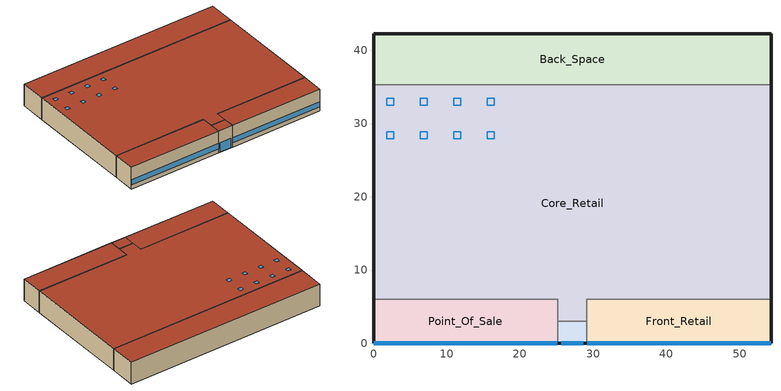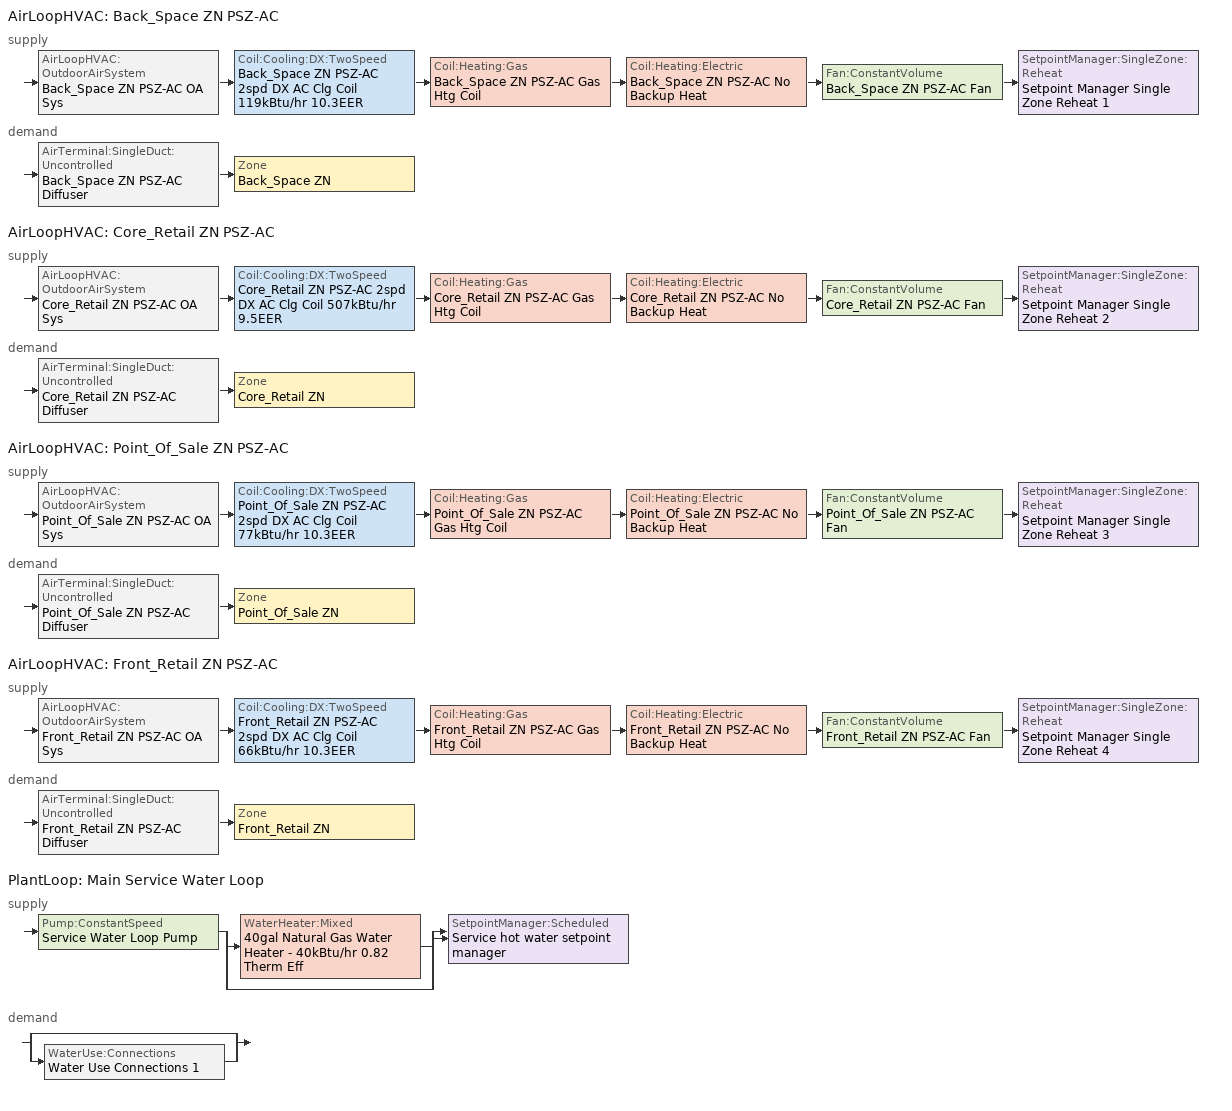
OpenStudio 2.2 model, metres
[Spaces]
Core_Retail
 floor ground: 54.27,35.27 54.27,6 29.14,6 29.14,3 25.14,3 25.14,6 0,6 0,35.27 z0
 wall outside: 0,35.27 0,6 / 54.27,6 54.27,35.27 z0:6.1
 wall to Front_Retail: 29.14,3 29.14,6 54.27,6 z0:6.1
 wall to Front_Entry: 25.14,3 29.14,3 z0:6.1
 wall to Point_Of_Sale: 0,6 25.14,6 25.14,3 z0:6.1
 wall to Back_Space: 54.27,35.27 0,35.27 z0:6.1
 roof outside: 29.14,3 29.14,6 54.27,6 54.27,35.27 0,35.27 0,6 25.14,6 25.14,3 z6.1
 skylight: 11.89,32.53 11.89,33.44 10.97,33.44 10.97,32.53 z6.1; 16.46,32.53 16.46,33.44 15.54,33.44 15.54,32.53 z6.1; 7.32,27.95 7.32,28.87 6.4,28.87 6.4,27.95 z6.1; 11.89,27.95 11.89,28.87 10.97,28.87 10.97,27.95 z6.1; 2.74,32.53 2.74,33.44 1.83,33.44 1.83,32.53 z6.1; 16.46,27.95 16.46,28.87 15.54,28.87 15.54,27.95 z6.1; 7.32,32.53 7.32,33.44 6.4,33.44 6.4,32.53 z6.1; 2.74,27.95 2.74,28.87 1.83,28.87 1.83,27.95 z6.1
Front_Retail
 floor ground: 54.27,6 54.27,0 29.14,0 29.14,6 z0
 wall outside: 29.14,0 54.27,0 54.27,6 z0:6.1
 wall to Front_Entry: 29.14,3 29.14,0 z0:6.1
 window: 29.19,0 54.22,0 z1.14:2.66
 roof outside: 54.27,0 54.27,6 29.14,6 29.14,0 z6.1
Back_Space
 floor ground: 54.27,42.27 54.27,35.27 0,35.27 0,42.27 z0
 wall outside: 54.27,35.27 54.27,42.27 0,42.27 0,35.27 z0:6.1
 roof outside: 54.27,35.27 54.27,42.27 0,42.27 0,35.27 z6.1
Front_Entry
 floor ground: 29.14,3 29.14,0 25.14,0 25.14,3 z0
 wall outside: 25.14,0 29.14,0 z0:6.1
 wall to Point_Of_Sale: 25.14,3 25.14,0 z0:6.1
 window: 25.64,0 28.64,0 z0.05:2.66
 roof outside: 29.14,0 29.14,3 25.14,3 25.14,0 z6.1
Point_Of_Sale
 floor ground: 25.14,6 25.14,0 0,0 0,6 z0
 wall outside: 0,6 0,0 25.14,0 z0:6.1
 window: 0.05,0 25.09,0 z1.14:2.66
 roof outside: 25.14,0 25.14,6 0,6 0,0 z6.1
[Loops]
AirLoopHVAC 'Back_Space ZN PSZ-AC'
 supply: AirLoopHVAC:OutdoorAirSystem 'Back_Space ZN PSZ-AC OA Sys' > Coil:Cooling:DX:TwoSpeed 'Back_Space ZN PSZ-AC 2spd DX AC Clg Coil 119kBtu/hr 10.3EER' > Coil:Heating:Gas 'Back_Space ZN PSZ-AC Gas Htg Coil' > Coil:Heating:Electric 'Back_Space ZN PSZ-AC No Backup Heat' > Fan:ConstantVolume 'Back_Space ZN PSZ-AC Fan' > SetpointManager:SingleZone:Reheat 'Setpoint Manager Single Zone Reheat 1'
 demand: AirTerminal:SingleDuct:Uncontrolled 'Back_Space ZN PSZ-AC Diffuser' > Zone 'Back_Space ZN'
AirLoopHVAC 'Core_Retail ZN PSZ-AC'
 supply: AirLoopHVAC:OutdoorAirSystem 'Core_Retail ZN PSZ-AC OA Sys' > Coil:Cooling:DX:TwoSpeed 'Core_Retail ZN PSZ-AC 2spd DX AC Clg Coil 507kBtu/hr 9.5EER' > Coil:Heating:Gas 'Core_Retail ZN PSZ-AC Gas Htg Coil' > Coil:Heating:Electric 'Core_Retail ZN PSZ-AC No Backup Heat' > Fan:ConstantVolume 'Core_Retail ZN PSZ-AC Fan' > SetpointManager:SingleZone:Reheat 'Setpoint Manager Single Zone Reheat 2'
 demand: AirTerminal:SingleDuct:Uncontrolled 'Core_Retail ZN PSZ-AC Diffuser' > Zone 'Core_Retail ZN'
AirLoopHVAC 'Point_Of_Sale ZN PSZ-AC'
 supply: AirLoopHVAC:OutdoorAirSystem 'Point_Of_Sale ZN PSZ-AC OA Sys' > Coil:Cooling:DX:TwoSpeed 'Point_Of_Sale ZN PSZ-AC 2spd DX AC Clg Coil 77kBtu/hr 10.3EER' > Coil:Heating:Gas 'Point_Of_Sale ZN PSZ-AC Gas Htg Coil' > Coil:Heating:Electric 'Point_Of_Sale ZN PSZ-AC No Backup Heat' > Fan:ConstantVolume 'Point_Of_Sale ZN PSZ-AC Fan' > SetpointManager:SingleZone:Reheat 'Setpoint Manager Single Zone Reheat 3'
 demand: AirTerminal:SingleDuct:Uncontrolled 'Point_Of_Sale ZN PSZ-AC Diffuser' > Zone 'Point_Of_Sale ZN'
AirLoopHVAC 'Front_Retail ZN PSZ-AC'
 supply: AirLoopHVAC:OutdoorAirSystem 'Front_Retail ZN PSZ-AC OA Sys' > Coil:Cooling:DX:TwoSpeed 'Front_Retail ZN PSZ-AC 2spd DX AC Clg Coil 66kBtu/hr 10.3EER' > Coil:Heating:Gas 'Front_Retail ZN PSZ-AC Gas Htg Coil' > Coil:Heating:Electric 'Front_Retail ZN PSZ-AC No Backup Heat' > Fan:ConstantVolume 'Front_Retail ZN PSZ-AC Fan' > SetpointManager:SingleZone:Reheat 'Setpoint Manager Single Zone Reheat 4'
 demand: AirTerminal:SingleDuct:Uncontrolled 'Front_Retail ZN PSZ-AC Diffuser' > Zone 'Front_Retail ZN'
PlantLoop 'Main Service Water Loop'
 supply: Pump:ConstantSpeed 'Service Water Loop Pump' > split
  | WaterHeater:Mixed '40gal Natural Gas Water Heater - 40kBtu/hr 0.82 Therm Eff'
  | bypass
  join > SetpointManager:Scheduled 'Service hot water setpoint manager'
 demand: split
  | bypass
  | WaterUse:Connections 'Water Use Connections 1'
[Site]
Miami Intl Ap_FL_USA: Latitude {deg}=25.82; Longitude {deg}=-80.3; Time Zone {hr}=-5; Elevation {m}=11; Terrain=City
[Building]
-RetailStandalone-ASHRAE 169-2006-1A created: 2017-11-09 21:45:25 +0000: North Axis {deg}=0; Default Construction Set=90.1-2007 - Retail - ASHRAE 169-2006-1A; Standards Number of Stories=1; Standards Number of Above Ground Stories=0; Standards Building Type=RetailStandalone
[Site:WaterMainsTemperature]
Calculation Method=Correlation; Annual Average Outdoor Air Temperature {C}=24.4917; Maximum Difference In Monthly Average Outdoor Air Temperatures {deltaC}=8.7
[SizingPeriod:DesignDay] Barometric Pressure {Pa}=101193; Sky Clearness=0; Rain Indicator=0; Snow Indicator=0; Day of Month=21; Daylight Saving Time Indicator=0; Humidity Indicating Type=Wetbulb; Dry-Bulb Temperature Range Modifier Type=DefaultMultipliers
Name | Maximum Dry-Bulb Temperature {C} | Daily Dry-Bulb Temperature Range {deltaC} | Humidity Indicating Conditions at Maximum Dry-Bulb | Wind Speed {m/s} | Wind Direction {deg} | Month | Day Type | Solar Model Indicator | ASHRAE Taub | ASHRAE Taud
Miami Intl Ap Ann Htg 99.6% Condns DB | 8.7 | 0 | 8.7 | 3.8 | 340 | 1 | WinterDesignDay | ASHRAEClearSky
Miami Intl Ap Ann Clg .4% Condns DB=>MWB | 33.2 | 6.7 | 25.3 | 4.5 | 140 | 7 | SummerDesignDay | ASHRAETau | 0.528 | 1.905
[Site:GroundTemperature:BuildingSurface]
20.99, 20.98, 20.99, 21.03, 21.04, 23.26, 23.57, 23.64, 23.66, 21.4, 21.13, 21.04
[ClimateZones]
Climate Zone Value 1=1A
[Material:NoMass] Thermal Absorptance=0.9; Solar Absorptance=0.7
Name | Roughness | Thermal Resistance {m2-K/W} | Visible Absorptance
CP02 CARPET PAD | VeryRough | 0.21648 | 0.8
Typical Insulation R-0.54 | Smooth | 0.0945033 | 0.7
Typical Carpet Pad | Smooth | 0.21648 | 0.8
Typical Insulation R-14.76 | Smooth | 2.59864 | 0.7
Typical Insulation R-0.58 | Smooth | 0.101875 | 0.7
Typical Insulation | Smooth | 0.0282222 | 0.7
[Material]
Name | Roughness | Thickness {m} | Conductivity {W/m-K} | Density {kg/m3} | Specific Heat {J/kg-K} | Thermal Absorptance | Solar Absorptance | Visible Absorptance
100mm Normalweight concrete floor | MediumSmooth | 0.1016 | 2.31 | 2322 | 832
G01 13mm gypsum board | Smooth | 0.0127 | 0.16 | 800 | 1090 | 0.9 | 0.7 | 0.5
4 in. Normalweight Concrete Floor | MediumRough | 0.1016 | 2.31 | 2322 | 832 | 0.9 | 0.7 | 0.7
1IN Stucco | Smooth | 0.0253 | 0.6918 | 1858 | 837 | 0.9 | 0.7 | 0.92
8IN CONCRETE HW RefBldg | Rough | 0.2032 | 1.311 | 2240 | 836.8 | 0.9 | 0.7 | 0.7
1/2IN Gypsum | Smooth | 0.0127 | 0.16 | 784.9 | 830 | 0.9 | 0.4 | 0.4
Roof Membrane - Highly Reflective | VeryRough | 0.0095 | 0.16 | 1121.29 | 1460 | 0.75 | 0.45 | 0.7
Metal Roof Surface; F08 Metal surface | Smooth | 0.0008 | 45.28 | 7824 | 500 | 0.9 | 0.7 | 0.7
6 in. Normalweight Concrete Floor | MediumRough | 0.1524 | 2.31 | 2322 | 832 | 0.9 | 0.7 | 0.7
8 in. Concrete Block Basement Wall | MediumRough | 0.2032 | 1.326 | 1842 | 912 | 0.9 | 0.7 | 0.7
G05 25mm wood | MediumSmooth | 0.0254 | 0.15 | 608 | 1630 | 0.9 | 0.5 | 0.5
Std Wood 6inch | MediumSmooth | 0.15 | 0.12 | 540 | 1210 | 0.9 | 0.7 | 0.7
[Construction]
Typical Insulated Exterior Mass Floor R-3.11: Typical Insulation R-0.54, 4 in. Normalweight Concrete Floor, Typical Carpet Pad
Typical Insulated Exterior Mass Wall: 1IN Stucco, 8IN CONCRETE HW RefBldg, Typical Insulation R-14.76, 1/2IN Gypsum
Typical IEAD Roof - Highly Reflective R-15.87: Roof Membrane - Highly Reflective, Typical Insulation R-14.76, Metal Roof Surface
Typical Interior Floor: 100mm Normalweight concrete floor, CP02 CARPET PAD
Typical Interior Wall: G01 13mm gypsum board, G01 13mm gypsum board
Typical Interior Ceiling: CP02 CARPET PAD, 100mm Normalweight concrete floor
Typical Insulated Carpeted 6in Slab Floor: 6 in. Normalweight Concrete Floor, Typical Carpet Pad
Typical Insulated Basement Mass Wall: 8 in. Concrete Block Basement Wall
U 1.22 SHGC 0.25 Sgl Elec Ref Colored 6mm: ECREF-1 COLORED 6MM
Typical Insulated Metal Door R-1.43: F08 Metal surface, Typical Insulation R-0.58
Typical Overhead Door: Typical Insulation
U 1.98 SHGC 0.36 Sgl Ref-B-H Clr 6mm: REF B CLEAR HI 6MM
Typical Interior Window: Clear 3mm
Typical Interior Door; Typical Interior Partition: G05 25mm wood
InteriorFurnishings: Std Wood 6inch
[DefaultConstructionSet]
90.1-2007 - Retail - ASHRAE 169-2006-1A: Default Exterior Surface Constructions=Default Surface Constructions 1; Default Interior Surface Constructions=Default Surface Constructions 2; Default Ground Contact Surface Constructions=Default Surface Constructions 3; Default Exterior SubSurface Constructions=Default Sub Surface Constructions 1; Default Interior SubSurface Constructions=Default Sub Surface Constructions 2; Interior Partition Construction=Typical Interior Partition
[DefaultSurfaceConstructions]
Name | Floor Construction | Wall Construction | Roof Ceiling Construction
Default Surface Constructions 1 | Typical Insulated Exterior Mass Floor R-3.11 | Typical Insulated Exterior Mass Wall | Typical IEAD Roof - Highly Reflective R-15.87
Default Surface Constructions 2 | Typical Interior Floor | Typical Interior Wall | Typical Interior Ceiling
Default Surface Constructions 3 | Typical Insulated Carpeted 6in Slab Floor | Typical Insulated Basement Mass Wall
[DefaultSubSurfaceConstructions]
Name | Fixed Window Construction | Operable Window Construction | Door Construction | Overhead Door Construction | Skylight Construction | Tubular Daylight Dome Construction | Tubular Daylight Diffuser Construction
Default Sub Surface Constructions 1 | U 1.22 SHGC 0.25 Sgl Elec Ref Colored 6mm | U 1.22 SHGC 0.25 Sgl Elec Ref Colored 6mm | Typical Insulated Metal Door R-1.43 | Typical Overhead Door | U 1.98 SHGC 0.36 Sgl Ref-B-H Clr 6mm | Typical Interior Window | Typical Interior Window
Default Sub Surface Constructions 2 | Typical Interior Window | Typical Interior Window | Typical Interior Door
[WindowMaterial:Glazing] Optical Data Type=SpectralAverage; Infrared Transmittance at Normal Incidence=0; Front Side Infrared Hemispherical Emissivity=0.84; Conductivity {W/m-K}=0.9; Dirt Correction Factor for Solar and Visible Transmittance=1; Solar Diffusing=No
Name | Thickness {m} | Solar Transmittance at Normal Incidence | Front Side Solar Reflectance at Normal Incidence | Back Side Solar Reflectance at Normal Incidence | Visible Transmittance at Normal Incidence | Front Side Visible Reflectance at Normal Incidence | Back Side Visible Reflectance at Normal Incidence | Back Side Infrared Hemispherical Emissivity
ECREF-1 COLORED 6MM | 0.006 | 0.099 | 0.219 | 0.219 | 0.155 | 0.073 | 0.073 | 0.84
REF B CLEAR HI 6MM | 0.006 | 0.24 | 0.16 | 0.32 | 0.3 | 0.16 | 0.29 | 0.6
Clear 3mm | 0.003 | 0.837 | 0.075 | 0.075 | 0.898 | 0.081 | 0.081 | 0.84
[Space] Building Story=Building Story 1; Part of Total Floor Area=Yes
Name | Space Type | Thermal Zone
Core_Retail | Retail Retail | Core_Retail ZN
Point_Of_Sale | Retail Point_of_Sale | Point_Of_Sale ZN
Front_Retail | Retail Retail | Front_Retail ZN
Back_Space | Retail Back_Space | Back_Space ZN
Front_Entry | Retail Entry | Front_Entry ZN
[BuildingStory]
Building Story 1: Nominal Z Coordinate {m}=0
[SpaceType] Standards Building Type=Retail
Name | Default Schedule Set | Design Specification Outdoor Air Object | Standards Space Type
Retail Back_Space | Retail Back_Space Schedule Set | Retail Back_Space Ventilation | Back_Space
Retail Entry | Retail Entry Schedule Set | Retail Entry Ventilation | Entry
Retail Point_of_Sale | Retail Point_of_Sale Schedule Set | Retail Point_of_Sale Ventilation | Point_of_Sale
Retail Retail | Retail Retail Schedule Set | Retail Retail Ventilation | Retail
[People:Definition] Number of People Calculation Method=People/Area; People per Space Floor Area {person/m2}=0.161459; Fraction Radiant=0.3
Retail Back_Space People Definition; Retail Entry People Definition; Retail Point_of_Sale People Definition; Retail Retail People Definition
[People] Work Efficiency Schedule=Work Efficiency Schedule; Clothing Insulation Schedule=Clothing Schedule; Air Velocity Schedule=Air Velocity Schedule
Name | People Definition | Space or SpaceType
Retail Back_Space People | Retail Back_Space People Definition | Retail Back_Space
Retail Entry People | Retail Entry People Definition | Retail Entry
Retail Point_of_Sale People | Retail Point_of_Sale People Definition | Retail Point_of_Sale
Retail Retail People | Retail Retail People Definition | Retail Retail
[Lights:Definition] Design Level Calculation Method=Watts/Area; Fraction Radiant=0.7; Fraction Visible=0.2
Name | Watts per Space Floor Area {W/m2}
Retail Back_Space Lights Definition | 8.61113
Retail Entry Lights Definition | 13.9931
Retail Point_of_Sale Lights Definition; Retail Retail Lights Definition | 18.2986
[Lights]
Name | Lights Definition | Space or SpaceType
Retail Back_Space Lights | Retail Back_Space Lights Definition | Retail Back_Space
Retail Entry Lights | Retail Entry Lights Definition | Retail Entry
Retail Point_of_Sale Lights | Retail Point_of_Sale Lights Definition | Retail Point_of_Sale
Retail Retail Lights | Retail Retail Lights Definition | Retail Retail
[ElectricEquipment:Definition] Design Level Calculation Method=Watts/Area; Fraction Radiant=0.5
Name | Watts per Space Floor Area {W/m2}
Retail Back_Space Elec Equip Definition | 8.07293
Retail Entry Elec Equip Definition; Retail Retail Elec Equip Definition | 3.22917
Retail Point_of_Sale Elec Equip Definition | 21.5278
[ElectricEquipment]
Name | Electric Equipment Definition | Space or SpaceType
Retail Back_Space Elec Equip | Retail Back_Space Elec Equip Definition | Retail Back_Space
Retail Entry Elec Equip | Retail Entry Elec Equip Definition | Retail Entry
Retail Point_of_Sale Elec Equip | Retail Point_of_Sale Elec Equip Definition | Retail Point_of_Sale
Retail Retail Elec Equip | Retail Retail Elec Equip Definition | Retail Retail
[DesignSpecification:OutdoorAir] Outdoor Air Method=Sum
Name | Outdoor Air Flow per Person {m3/s-person} | Outdoor Air Flow per Floor Area {m3/s-m2} | Outdoor Air Flow Rate {m3/s} | Outdoor Air Flow Air Changes per Hour {1/hr}
Retail Back_Space Ventilation | 0 | 0.0006096 | 0 | 0
Retail Entry Ventilation | 0.00353961 | 0.0006096
Retail Point_of_Sale Ventilation; Retail Retail Ventilation | 0 | 0.0011811 | 0 | 0
[DefaultScheduleSet] Number of People Schedule=RetailStandalone BLDG_OCC_SCH; People Activity Level Schedule=RetailStandalone ACTIVITY_SCH; Electric Equipment Schedule=RetailStandalone BLDG_EQUIP_SCH; Infiltration Schedule=RetailStandalone INFIL_SCH_PNNL
Name | Lighting Schedule
Retail Back_Space Schedule Set | RetailStandalone BLDG_LIGHT_BACK_SCH
Retail Entry Schedule Set | RetailStandalone BLDG_LIGHT_ENTRY_SCH
Retail Point_of_Sale Schedule Set | RetailStandalone BLDG_LIGHT_FRONT_SCH
Retail Retail Schedule Set | RetailStandalone BLDG_LIGHT_SCH
[ThermostatSetpoint:DualSetpoint] Heating Setpoint Temperature Schedule=RetailStandalone HTGSETP_SCH_NO_OPTIMUM
Name | Cooling Setpoint Temperature Schedule
Retail Back_Space Thermostat 1; Retail Retail Thermostat 1; Retail Retail Thermostat 2; Retail Point_of_Sale Thermostat 1 | RetailStandalone CLGSETP_SCH_NO_SETBACK
Retail Entry Thermostat 1 | RetailStandalone FRONT_ENTRY_COOLING
[SpaceInfiltration:DesignFlowRate]
Name | Space or SpaceType | Schedule | Design Flow Rate Calculation Method | Flow per Exterior Surface Area {m3/s-m2} | Constant Term Coefficient | Temperature Term Coefficient | Velocity Term Coefficient | Velocity Squared Term Coefficient | Design Flow Rate {m3/s}
Back_Space Infiltration | Back_Space | RetailStandalone INFIL_SCH_PNNL | Flow/ExteriorArea | 0.000535981 | 0 | 0 | 0.224 | 0
Core_Retail Infiltration | Core_Retail | RetailStandalone INFIL_SCH_PNNL | Flow/ExteriorArea | 0.000186919 | 0 | 0 | 0.224 | 0
Front_Entry Infiltration | Front_Entry | RetailStandalone INFIL_SCH_PNNL | Flow/ExteriorArea | 0.000687095 | 0 | 0 | 0.224 | 0
Front_Retail Infiltration | Front_Retail | RetailStandalone INFIL_SCH_PNNL | Flow/ExteriorArea | 0.000571294 | 0 | 0 | 0.224 | 0
Point_Of_Sale Infiltration | Point_Of_Sale | RetailStandalone INFIL_SCH_PNNL | Flow/ExteriorArea | 0.000571294 | 0 | 0 | 0.224 | 0
Entry door Infiltration | Front_Entry | RetailStandalone INFIL_Door_Opening_SCH | Flow/Space |  |  |  |  |  | 1.41867
[InternalMass:Definition]
Internal Mass Definition 1: Construction=InteriorFurnishings; Design Level Calculation Method=SurfaceArea/Area; Surface Area per Space Floor Area=2
[InternalMass] Internal Mass Definition=Internal Mass Definition 1
Name | Space or SpaceType
Back_Space Mass | Back_Space
Core_Retail Mass | Core_Retail
Point_Of_Sale Mass | Point_Of_Sale
Front_Retail Mass | Front_Retail
Front_Entry Mass | Front_Entry
[ThermalZone] Use Ideal Air Loads=No
Name | Thermostat
Back_Space ZN | Retail Back_Space Thermostat 1
Core_Retail ZN | Retail Retail Thermostat 1
Front_Entry ZN | Retail Entry Thermostat 1
Front_Retail ZN | Retail Retail Thermostat 2
Point_Of_Sale ZN | Retail Point_of_Sale Thermostat 1
[Sizing:Zone] Zone Cooling Design Supply Air Temperature Input Method=SupplyAirTemperature; Zone Cooling Design Supply Air Temperature Difference {deltaC}=11.11; Zone Heating Design Supply Air Temperature Input Method=SupplyAirTemperature; Zone Heating Design Supply Air Temperature Difference {deltaC}=11.11; Zone Heating Design Supply Air Humidity Ratio {kg-H2O/kg-air}=0.008; Cooling Design Air Flow Method=DesignDay; Heating Design Air Flow Method=DesignDay; Account for Dedicated Outdoor Air System=No; Dedicated Outdoor Air System Control Strategy=NeutralSupplyAir; Dedicated Outdoor Air Low Setpoint Temperature for Design {C}=autosize; Dedicated Outdoor Air High Setpoint Temperature for Design {C}=autosize
Name | Zone Cooling Design Supply Air Temperature {C} | Zone Heating Design Supply Air Temperature {C} | Zone Cooling Design Supply Air Humidity Ratio {kg-H2O/kg-air}
Back_Space ZN; Core_Retail ZN; Front_Retail ZN; Point_Of_Sale ZN | 12.8 | 40 | 0.0085
Front_Entry ZN | 14 | 50 | 0.008
[Zone equipment]
Back_Space ZN: Back_Space ZN PSZ-AC Diffuser
Core_Retail ZN: Core_Retail ZN PSZ-AC Diffuser
Front_Entry ZN: Front_Entry ZN UnitHeater
Front_Retail ZN: Front_Retail ZN PSZ-AC Diffuser
Point_Of_Sale ZN: Point_Of_Sale ZN PSZ-AC Diffuser
[AirLoopHVAC] Availability Schedule=RetailStandalone HVACOperationSchd; Design Supply Air Flow Rate {m3/s}=AutoSize
Name | Availability Manager
Back_Space ZN PSZ-AC | Availability Manager Night Cycle 1
Core_Retail ZN PSZ-AC | Availability Manager Night Cycle 2
Point_Of_Sale ZN PSZ-AC | Availability Manager Night Cycle 3
Front_Retail ZN PSZ-AC | Availability Manager Night Cycle 4
[Sizing:System] Type of Load to Size On=Sensible; Design Outdoor Air Flow Rate {m3/s}=Autosize; Minimum System Air Flow Ratio=1; Preheat Design Temperature {C}=7; Preheat Design Humidity Ratio {kg-H2O/kg-Air}=0.008; Precool Design Temperature {C}=12.8; Precool Design Humidity Ratio {kg-H2O/kg-Air}=0.008; Central Cooling Design Supply Air Temperature {C}=12.8; Central Heating Design Supply Air Temperature {C}=40; Sizing Option=Coincident; 100% Outdoor Air in Cooling=No; 100% Outdoor Air in Heating=No; Central Cooling Design Supply Air Humidity Ratio {kg-H2O/kg-Air}=0.0085; Central Heating Design Supply Air Humidity Ratio {kg-H2O/kg-Air}=0.008; Cooling Design Air Flow Method=DesignDay; Cooling Design Air Flow Rate {m3/s}=0; Heating Design Air Flow Method=DesignDay; Heating Design Air Flow Rate {m3/s}=0; System Outdoor Air Method=ZoneSum; Zone Maximum Outdoor Air Fraction=1; Cooling Supply Air Flow Rate Per Floor Area {m3/s-m2}=0.00996765; Cooling Fraction of Autosized Cooling Supply Air Flow Rate=1; Cooling Supply Air Flow Rate Per Unit Cooling Capacity {m3/s-W}=3.94755e-05; Heating Supply Air Flow Rate Per Floor Area {m3/s-m2}=0.00996765; Heating Fraction of Autosized Heating Supply Air Flow Rate=1; Heating Fraction of Autosized Cooling Supply Air Flow Rate=1; Heating Supply Air Flow Rate Per Unit Heating Capacity {m3/s-W}=3.15882e-05; Cooling Design Capacity Method=CoolingDesignCapacity; Cooling Design Capacity {W}=autosize; Cooling Design Capacity Per Floor Area {W/m2}=234.7; Fraction of Autosized Cooling Design Capacity=1; Heating Design Capacity Method=HeatingDesignCapacity; Heating Design Capacity {W}=autosize; Heating Design Capacity Per Floor Area {W/m2}=157; Fraction of Autosized Heating Design Capacity=1; Central Cooling Capacity Control Method=OnOff
Back_Space ZN PSZ-AC; Core_Retail ZN PSZ-AC; Point_Of_Sale ZN PSZ-AC; Front_Retail ZN PSZ-AC
[SetpointManager:SingleZone:Reheat] Minimum Supply Air Temperature {C}=10; Maximum Supply Air Temperature {C}=50
Name | Control Zone
Setpoint Manager Single Zone Reheat 1 | Back_Space ZN
Setpoint Manager Single Zone Reheat 2 | Core_Retail ZN
Setpoint Manager Single Zone Reheat 3 | Point_Of_Sale ZN
Setpoint Manager Single Zone Reheat 4 | Front_Retail ZN
[Fan:ConstantVolume] Maximum Flow Rate {m3/s}=AutoSize
Name | Availability Schedule | Fan Efficiency | Pressure Rise {Pa} | Motor Efficiency
Back_Space ZN PSZ-AC Fan | RetailStandalone HVACOperationSchd | 0.56875 | 622.722 | 0.875
Core_Retail ZN PSZ-AC Fan | RetailStandalone HVACOperationSchd | 0.5915 | 1018.77 | 0.91
Point_Of_Sale ZN PSZ-AC Fan; Front_Retail ZN PSZ-AC Fan | RetailStandalone HVACOperationSchd | 0.546 | 622.722 | 0.84
Front_Entry ZN UnitHeater Fan | RetailStandalone FrontEntry_FanSched | 0.1595 | 1110.54 | 0.29
[Coil:Heating:Gas] Gas Burner Efficiency=0.8; Nominal Capacity {W}=AutoSize; Parasitic Electric Load {W}=0; Parasitic Gas Load {W}=0
Name | Availability Schedule
Back_Space ZN PSZ-AC Gas Htg Coil; Core_Retail ZN PSZ-AC Gas Htg Coil; Point_Of_Sale ZN PSZ-AC Gas Htg Coil; Front_Retail ZN PSZ-AC Gas Htg Coil | Always On Discrete
Front_Entry ZN UnitHeater Gas Htg Coil | RetailStandalone FrontEntry_FanSched
[Coil:Heating:Electric] Availability Schedule=Always Off Discrete; Nominal Capacity {W}=0
Back_Space ZN PSZ-AC No Backup Heat; Core_Retail ZN PSZ-AC No Backup Heat; Point_Of_Sale ZN PSZ-AC No Backup Heat; Front_Retail ZN PSZ-AC No Backup Heat
[Coil:Cooling:DX:TwoSpeed] Availability Schedule=Always On Discrete; Rated High Speed Total Cooling Capacity {W}=Autosize; Rated High Speed Sensible Heat Ratio=Autosize; Rated High Speed Air Flow Rate {m3/s}=Autosize; Rated Low Speed Total Cooling Capacity {W}=Autosize; Rated Low Speed Sensible Heat Ratio=0.69; Condenser Type=AirCooled; High Speed Evaporative Condenser Effectiveness=0; High Speed Evaporative Condenser Air Flow Rate {m3/s}=Autosize; High Speed Evaporative Condenser Pump Rated Power Consumption {W}=Autosize; Low Speed Evaporative Condenser Effectiveness=0; Low Speed Evaporative Condenser Air Flow Rate {m3/s}=Autosize; Low Speed Evaporative Condenser Pump Rated Power Consumption {W}=Autosize; Basin Heater Capacity {W/K}=10; Basin Heater Setpoint Temperature {C}=2
Name | Rated High Speed COP {W/W} | Total Cooling Capacity Function of Temperature Curve | Total Cooling Capacity Function of Flow Fraction Curve | Energy Input Ratio Function of Temperature Curve | Energy Input Ratio Function of Flow Fraction Curve | Part Load Fraction Correlation Curve | Rated Low Speed COP {W/W} | Low Speed Total Cooling Capacity Function of Temperature Curve | Low Speed Energy Input Ratio Function of Temperature Curve
Back_Space ZN PSZ-AC 2spd DX AC Clg Coil 119kBtu/hr 10.3EER | 3.57771 | CoilClgDXQRatio_fTwbToadbSI | CoilClgDXSnglQRatio_fCFMRatio | CoilClgDXEIRRatio_fTwbToadbSI | CoilClgDXSnglEIRRatio_fCFMRatio | CoilClgDXEIRRatio_fQFrac | 3.57771 | CoilClgDXQRatio_fTwbToadbSI 1 | CoilClgDXEIRRatio_fTwbToadbSI 1
Core_Retail ZN PSZ-AC 2spd DX AC Clg Coil 507kBtu/hr 9.5EER | 3.58835 | CoilClgDXQRatio_fTwbToadbSI 2 | CoilClgDXSnglQRatio_fCFMRatio 1 | CoilClgDXEIRRatio_fTwbToadbSI 2 | CoilClgDXSnglEIRRatio_fCFMRatio 1 | CoilClgDXEIRRatio_fQFrac 1 | 3.58835 | CoilClgDXQRatio_fTwbToadbSI 3 | CoilClgDXEIRRatio_fTwbToadbSI 3
Point_Of_Sale ZN PSZ-AC 2spd DX AC Clg Coil 77kBtu/hr 10.3EER | 3.54388 | CoilClgDXQRatio_fTwbToadbSI 6 | CoilClgDXSnglQRatio_fCFMRatio 3 | CoilClgDXEIRRatio_fTwbToadbSI 6 | CoilClgDXSnglEIRRatio_fCFMRatio 3 | CoilClgDXEIRRatio_fQFrac 3 | 3.54388 | CoilClgDXQRatio_fTwbToadbSI 7 | CoilClgDXEIRRatio_fTwbToadbSI 7
Front_Retail ZN PSZ-AC 2spd DX AC Clg Coil 66kBtu/hr 10.3EER | 3.53484 | CoilClgDXQRatio_fTwbToadbSI 4 | CoilClgDXSnglQRatio_fCFMRatio 2 | CoilClgDXEIRRatio_fTwbToadbSI 4 | CoilClgDXSnglEIRRatio_fCFMRatio 2 | CoilClgDXEIRRatio_fQFrac 2 | 3.53484 | CoilClgDXQRatio_fTwbToadbSI 5 | CoilClgDXEIRRatio_fTwbToadbSI 5
[Controller:OutdoorAir] Minimum Outdoor Air Flow Rate {m3/s}=0; Maximum Outdoor Air Flow Rate {m3/s}=Autosize; Economizer Control Type=NoEconomizer; Economizer Control Action Type=ModulateFlow; Economizer Maximum Limit Dry-Bulb Temperature {C}=28; Economizer Maximum Limit Enthalpy {J/kg}=64000; Economizer Minimum Limit Dry-Bulb Temperature {C}=-100; Lockout Type=LockoutWithCompressor; Minimum Limit Type=FixedMinimum; Minimum Outdoor Air Schedule=Always On Discrete; Maximum Fraction of Outdoor Air Schedule=RetailStandalone PSZ_Econ_MaxOAFrac_Sch; High Humidity Control=No; Heat Recovery Bypass Control Type=BypassWhenWithinEconomizerLimits
Name | Controller Mechanical Ventilation
Back_Space ZN PSZ-AC OA Sys Controller | Controller Mechanical Ventilation 1
Core_Retail ZN PSZ-AC OA Sys Controller | Controller Mechanical Ventilation 2
Point_Of_Sale ZN PSZ-AC OA Sys Controller | Controller Mechanical Ventilation 3
Front_Retail ZN PSZ-AC OA Sys Controller | Controller Mechanical Ventilation 4
[Controller:MechanicalVentilation] Availability Schedule=Always On Discrete; System Outdoor Air Method=ZoneSum
Controller Mechanical Ventilation 1; Controller Mechanical Ventilation 2; Controller Mechanical Ventilation 3; Controller Mechanical Ventilation 4
[AirLoopHVAC:OutdoorAirSystem]
Name | Controller
Back_Space ZN PSZ-AC OA Sys | Back_Space ZN PSZ-AC OA Sys Controller
Core_Retail ZN PSZ-AC OA Sys | Core_Retail ZN PSZ-AC OA Sys Controller
Point_Of_Sale ZN PSZ-AC OA Sys | Point_Of_Sale ZN PSZ-AC OA Sys Controller
Front_Retail ZN PSZ-AC OA Sys | Front_Retail ZN PSZ-AC OA Sys Controller
[AvailabilityManager:NightCycle] Control Type=CycleOnAny; Thermostat Tolerance {deltaC}=1; Cycling Run Time {s}=3600
Availability Manager Night Cycle 1; Availability Manager Night Cycle 2; Availability Manager Night Cycle 3; Availability Manager Night Cycle 4
[AirTerminal:SingleDuct:Uncontrolled] Availability Schedule=Always On Discrete; Maximum Air Flow Rate {m3/s}=AutoSize
Back_Space ZN PSZ-AC Diffuser; Core_Retail ZN PSZ-AC Diffuser; Point_Of_Sale ZN PSZ-AC Diffuser; Front_Retail ZN PSZ-AC Diffuser
[ZoneHVAC:UnitHeater]
Front_Entry ZN UnitHeater: Availability Schedule=RetailStandalone FrontEntry_FanSched; Supply Air Fan=Front_Entry ZN UnitHeater Fan; Maximum Supply Air Flow Rate {m3/s}=autosize; Fan Control Type=OnOff; Heating Coil=Front_Entry ZN UnitHeater Gas Htg Coil; Minimum Hot Water Flow Rate {m3/s}=0; Heating Convergence Tolerance=0.001
[PlantLoop]
Main Service Water Loop: Glycol Concentration=0; Maximum Loop Temperature {C}=60; Minimum Loop Temperature {C}=10; Plant Loop Volume {m3}=Autocalculate; Load Distribution Scheme=Optimal
[Sizing:Plant]
Main Service Water Loop: Loop Type=Heating; Design Loop Exit Temperature {C}=60; Loop Design Temperature Difference {deltaC}=5; Sizing Option=NonCoincident; Zone Timesteps in Averaging Window=1; Coincident Sizing Factor Mode=None
[SetpointManager:Scheduled]
Service hot water setpoint manager: Control Variable=Temperature; Schedule=Service Water Loop Temp - 140F
[Pump:ConstantSpeed]
Service Water Loop Pump: Rated Flow Rate {m3/s}=autosize; Rated Pump Head {Pa}=0.001; Rated Power Consumption {W}=autosize; Motor Efficiency=0.825; Fraction of Motor Inefficiencies to Fluid Stream=0; Pump Control Type=Intermittent
[WaterHeater:Mixed]
40gal Natural Gas Water Heater - 40kBtu/hr 0.82 Therm Eff: Tank Volume {m3}=0.151416; Setpoint Temperature Schedule=Service Water Loop Temp - 140F; Deadband Temperature Difference {deltaC}=2; Maximum Temperature Limit {C}=82.2222; Heater Control Type=Cycle; Heater Maximum Capacity {W}=11722.8; Heater Fuel Type=NaturalGas; Heater Thermal Efficiency=0.82; Off Cycle Parasitic Fuel Consumption Rate {W}=1860.12; Off Cycle Parasitic Fuel Type=NaturalGas; Off Cycle Parasitic Heat Fraction to Tank=0.8; On Cycle Parasitic Fuel Consumption Rate {W}=1860.12; On Cycle Parasitic Fuel Type=NaturalGas; On Cycle Parasitic Heat Fraction to Tank=0; Ambient Temperature Indicator=Schedule; Ambient Temperature Schedule=Water Heater Ambient Temp Schedule - 70F; Off Cycle Loss Coefficient to Ambient Temperature {W/K}=4.38846; On Cycle Loss Coefficient to Ambient Temperature {W/K}=4.38846; Use Side Effectiveness=1; Source Side Effectiveness=1; Use Side Design Flow Rate {m3/s}=autosize; Source Side Design Flow Rate {m3/s}=autosize; Indirect Water Heating Recovery Time {hr}=1.5
[WaterUse:Connections]
Water Use Connections 1: Water Use Equipment Name 1=Main Service Water Use 0.3gal/min
[WaterUse:Equipment:Definition]
Main Service Water Use Def 0.3gal/min: Peak Flow Rate {m3/s}=1.89271e-05; Target Temperature Schedule=Mixed Water At Faucet Temp - 120F; Sensible Fraction Schedule=Fraction Sensible - 0.2; Latent Fraction Schedule=Fraction Latent - 0.05
[WaterUse:Equipment]
Main Service Water Use 0.3gal/min: Water Use Equipment Definition=Main Service Water Use Def 0.3gal/min; Flow Rate Fraction Schedule=RetailStandalone BLDG_SWH_SCH
[Exterior:Lights:Definition]
Name | Design Level {W}
Occ Sensing Exterior Lights Def | 7322
NonDimming Exterior Lights Def | 0
[Exterior:Lights] Control Option=AstronomicalClock
Name | Exterior Lights Definition | Schedule
Occ Sensing Exterior Lights Def | Occ Sensing Exterior Lights Def | RetailStandalone Exterior_Lgt_ALWAYS_ON
NonDimming Exterior Lights Def | NonDimming Exterior Lights Def | RetailStandalone Exterior_lighting_schedule_a
[Schedule:Ruleset]
Name | Default Day Schedule | Summer Design Day Schedule | Winter Design Day Schedule
Clothing Schedule | Clothing Schedule Default Winter Clothes
Air Velocity Schedule | Air Velocity Schedule Default
Work Efficiency Schedule | Work Efficiency Schedule Default
RetailStandalone BLDG_OCC_SCH | RetailStandalone BLDG_OCC_SCH Default | RetailStandalone BLDG_OCC_SCH Summer Design Day | RetailStandalone BLDG_OCC_SCH Winter Design Day
RetailStandalone ACTIVITY_SCH | RetailStandalone ACTIVITY_SCH Default | RetailStandalone ACTIVITY_SCH Summer Design Day | RetailStandalone ACTIVITY_SCH Winter Design Day
RetailStandalone BLDG_LIGHT_BACK_SCH | RetailStandalone BLDG_LIGHT_BACK_SCH Default | RetailStandalone BLDG_LIGHT_BACK_SCH Summer Design Day | RetailStandalone BLDG_LIGHT_BACK_SCH Winter Design Day
RetailStandalone BLDG_EQUIP_SCH | RetailStandalone BLDG_EQUIP_SCH Default | RetailStandalone BLDG_EQUIP_SCH Summer Design Day | RetailStandalone BLDG_EQUIP_SCH Winter Design Day
RetailStandalone INFIL_SCH_PNNL | RetailStandalone INFIL_SCH_PNNL Default | RetailStandalone INFIL_SCH_PNNL Summer Design Day | RetailStandalone INFIL_SCH_PNNL Winter Design Day
RetailStandalone HTGSETP_SCH_NO_OPTIMUM | RetailStandalone HTGSETP_SCH_NO_OPTIMUM Default | RetailStandalone HTGSETP_SCH_NO_OPTIMUM Summer Design Day | RetailStandalone HTGSETP_SCH_NO_OPTIMUM Winter Design Day
RetailStandalone CLGSETP_SCH_NO_SETBACK | RetailStandalone CLGSETP_SCH_NO_SETBACK Default | RetailStandalone CLGSETP_SCH_NO_SETBACK Summer Design Day | RetailStandalone CLGSETP_SCH_NO_SETBACK Winter Design Day
RetailStandalone BLDG_LIGHT_ENTRY_SCH | RetailStandalone BLDG_LIGHT_ENTRY_SCH Default | RetailStandalone BLDG_LIGHT_ENTRY_SCH Summer Design Day | RetailStandalone BLDG_LIGHT_ENTRY_SCH Winter Design Day
RetailStandalone FRONT_ENTRY_COOLING | RetailStandalone FRONT_ENTRY_COOLING Default | RetailStandalone FRONT_ENTRY_COOLING Summer Design Day | RetailStandalone FRONT_ENTRY_COOLING Winter Design Day
RetailStandalone BLDG_LIGHT_FRONT_SCH | RetailStandalone BLDG_LIGHT_FRONT_SCH Default | RetailStandalone BLDG_LIGHT_FRONT_SCH Summer Design Day | RetailStandalone BLDG_LIGHT_FRONT_SCH Winter Design Day
RetailStandalone BLDG_LIGHT_SCH | RetailStandalone BLDG_LIGHT_SCH Default | RetailStandalone BLDG_LIGHT_SCH Summer Design Day | RetailStandalone BLDG_LIGHT_SCH Winter Design Day
RetailStandalone HVACOperationSchd | RetailStandalone HVACOperationSchd Default | RetailStandalone HVACOperationSchd Summer Design Day | RetailStandalone HVACOperationSchd Winter Design Day
RetailStandalone PSZ_Econ_MaxOAFrac_Sch | RetailStandalone PSZ_Econ_MaxOAFrac_Sch Default | RetailStandalone PSZ_Econ_MaxOAFrac_Sch Summer Design Day | RetailStandalone PSZ_Econ_MaxOAFrac_Sch Winter Design Day
RetailStandalone FrontEntry_FanSched | RetailStandalone FrontEntry_FanSched Default | RetailStandalone FrontEntry_FanSched Summer Design Day | RetailStandalone FrontEntry_FanSched Winter Design Day
RetailStandalone INFIL_Door_Opening_SCH | RetailStandalone INFIL_Door_Opening_SCH Default | RetailStandalone INFIL_Door_Opening_SCH Summer Design Day | RetailStandalone INFIL_Door_Opening_SCH Winter Design Day
Service Water Loop Temp - 140F | Service Water Loop Temp - 140F Default
Water Heater Ambient Temp Schedule - 70F | Water Heater Ambient Temp Schedule - 70F Default
Fraction Sensible - 0.2 | Schedule Day 35
Fraction Latent - 0.05 | Schedule Day 36
Mixed Water At Faucet Temp - 120F | Schedule Day 37
RetailStandalone BLDG_SWH_SCH | RetailStandalone BLDG_SWH_SCH Default | RetailStandalone BLDG_SWH_SCH Summer Design Day | RetailStandalone BLDG_SWH_SCH Winter Design Day
RetailStandalone Exterior_Lgt_ALWAYS_ON | RetailStandalone Exterior_Lgt_ALWAYS_ON Default | RetailStandalone Exterior_Lgt_ALWAYS_ON Summer Design Day | RetailStandalone Exterior_Lgt_ALWAYS_ON Winter Design Day
RetailStandalone Exterior_lighting_schedule_a | RetailStandalone Exterior_lighting_schedule_a Default | RetailStandalone Exterior_lighting_schedule_a Summer Design Day | RetailStandalone Exterior_lighting_schedule_a Winter Design Day
[Schedule:Day]
Clothing Schedule Default Winter Clothes; RetailStandalone BLDG_OCC_SCH Summer Design Day; RetailStandalone BLDG_LIGHT_BACK_SCH Summer Design Day; RetailStandalone BLDG_EQUIP_SCH Summer Design Day; RetailStandalone BLDG_LIGHT_ENTRY_SCH Summer Design Day; RetailStandalone BLDG_LIGHT_FRONT_SCH Summer Design Day; RetailStandalone BLDG_LIGHT_SCH Summer Design Day; RetailStandalone FrontEntry_FanSched Default; RetailStandalone FrontEntry_FanSched Winter Design Day; RetailStandalone FrontEntry_FanSched Summer Design Day; RetailStandalone Exterior_Lgt_ALWAYS_ON Default; RetailStandalone Exterior_Lgt_ALWAYS_ON Winter Design Day; RetailStandalone Exterior_Lgt_ALWAYS_ON Summer Design Day: 24, 0, 1
Clothing Schedule Summer Clothes: 24, 0, 0.5
Air Velocity Schedule Default; Schedule Day 35: 24, 0, 0.2
Work Efficiency Schedule Default; RetailStandalone BLDG_OCC_SCH Winter Design Day; RetailStandalone BLDG_LIGHT_BACK_SCH Winter Design Day; RetailStandalone BLDG_EQUIP_SCH Winter Design Day; RetailStandalone BLDG_LIGHT_ENTRY_SCH Winter Design Day; RetailStandalone BLDG_LIGHT_FRONT_SCH Winter Design Day; RetailStandalone BLDG_LIGHT_SCH Winter Design Day: 24, 0, 0
RetailStandalone BLDG_OCC_SCH Default: 9, 0, 0, 10, 0, 0.1, 12, 0, 0.2, 17, 0, 0.4, 18, 0, 0.2, 19, 0, 0.1, 24, 0, 0
RetailStandalone BLDG_OCC_SCH Sat Day: 7, 0, 0, 8, 0, 0.1, 9, 0, 0.2, 10, 0, 0.5, 11, 0, 0.6, 17, 0, 0.8, 18, 0, 0.6, 21, 0, 0.2, 22, 0, 0.1, 24, 0, 0
RetailStandalone BLDG_OCC_SCH Wkdy Day: 7, 0, 0, 8, 0, 0.1, 9, 0, 0.2, 11, 0, 0.5, 15, 0, 0.7, 16, 0, 0.8, 17, 0, 0.7, 19, 0, 0.5, 21, 0, 0.3, 24, 0, 0
RetailStandalone ACTIVITY_SCH Default; RetailStandalone ACTIVITY_SCH Winter Design Day; RetailStandalone ACTIVITY_SCH Summer Design Day: 24, 0, 120
RetailStandalone BLDG_LIGHT_BACK_SCH Default; RetailStandalone BLDG_LIGHT_ENTRY_SCH Default; RetailStandalone BLDG_LIGHT_FRONT_SCH Default; RetailStandalone BLDG_LIGHT_SCH Default: 9, 0, 0.05, 10, 0, 0.1, 12, 0, 0.4, 17, 0, 0.6, 18, 0, 0.4, 19, 0, 0.2, 24, 0, 0.05
RetailStandalone BLDG_LIGHT_BACK_SCH Sat Day; RetailStandalone BLDG_LIGHT_ENTRY_SCH Sat Day; RetailStandalone BLDG_LIGHT_FRONT_SCH Sat Day; RetailStandalone BLDG_LIGHT_SCH Sat Day: 7, 0, 0.05, 8, 0, 0.1, 9, 0, 0.3, 10, 0, 0.6, 18, 0, 0.9, 19, 0, 0.5, 21, 0, 0.3, 22, 0, 0.1, 24, 0, 0.05
RetailStandalone BLDG_LIGHT_BACK_SCH Wkdy Day; RetailStandalone BLDG_LIGHT_ENTRY_SCH Wkdy Day; RetailStandalone BLDG_LIGHT_FRONT_SCH Wkdy Day; RetailStandalone BLDG_LIGHT_SCH Wkdy Day: 7, 0, 0.05, 8, 0, 0.2, 9, 0, 0.4, 18, 0, 0.9, 21, 0, 0.5, 22, 0, 0.2, 24, 0, 0.05
RetailStandalone BLDG_EQUIP_SCH Default: 9, 0, 0.15, 10, 0, 0.3, 12, 0, 0.6, 17, 0, 0.8, 18, 0, 0.6, 19, 0, 0.4, 24, 0, 0.15
RetailStandalone BLDG_EQUIP_SCH Sat Day: 7, 0, 0.15, 8, 0, 0.3, 9, 0, 0.5, 10, 0, 0.8, 18, 0, 0.9, 19, 0, 0.7, 21, 0, 0.5, 22, 0, 0.3, 24, 0, 0.15
RetailStandalone BLDG_EQUIP_SCH Wkdy Day: 7, 0, 0.2, 8, 0, 0.4, 9, 0, 0.6, 19, 0, 0.9, 21, 0, 0.7, 24, 0, 0.2
RetailStandalone INFIL_SCH_PNNL Default: 8, 0, 1, 19, 0, 0.25, 24, 0, 1
RetailStandalone INFIL_SCH_PNNL Summer Design Day; RetailStandalone INFIL_SCH_PNNL SmrDsn|Wkdy Day: 6, 0, 1, 21, 0, 0.25, 24, 0, 1
RetailStandalone INFIL_SCH_PNNL Winter Design Day; RetailStandalone INFIL_SCH_PNNL WntrDsn|Sat Day: 6, 0, 1, 22, 0, 0.25, 24, 0, 1
RetailStandalone HTGSETP_SCH_NO_OPTIMUM Default: 7, 0, 15.56, 19, 0, 21.11, 24, 0, 15.56
RetailStandalone HTGSETP_SCH_NO_OPTIMUM Sat Day: 5, 0, 15.56, 22, 0, 21.11, 24, 0, 15.56
RetailStandalone HTGSETP_SCH_NO_OPTIMUM Summer Design Day: 24, 0, 15.56
RetailStandalone HTGSETP_SCH_NO_OPTIMUM Wkdy Day: 5, 0, 15.56, 21, 0, 21.11, 24, 0, 15.56
RetailStandalone HTGSETP_SCH_NO_OPTIMUM Winter Design Day: 6, 0, 15.56, 7, 0, 18.33, 21, 0, 21.11, 24, 0, 15.56
RetailStandalone CLGSETP_SCH_NO_SETBACK Default; RetailStandalone CLGSETP_SCH_NO_SETBACK Default|Sat|Wkdy Day: 24, 0, 23.89
RetailStandalone CLGSETP_SCH_NO_SETBACK Summer Design Day: 6, 0, 29.44, 7, 0, 26.67, 21, 0, 23.89, 24, 0, 29.44
RetailStandalone CLGSETP_SCH_NO_SETBACK Winter Design Day: 24, 0, 29.44
RetailStandalone FRONT_ENTRY_COOLING Default; RetailStandalone FRONT_ENTRY_COOLING Winter Design Day; RetailStandalone FRONT_ENTRY_COOLING Summer Design Day: 24, 0, 100
RetailStandalone HVACOperationSchd Default: 8, 0, 0, 19, 0, 1, 24, 0, 0
RetailStandalone HVACOperationSchd Summer Design Day; RetailStandalone HVACOperationSchd SmrDsn|Wkdy Day: 6, 0, 0, 21, 0, 1, 24, 0, 0
RetailStandalone HVACOperationSchd Winter Design Day; RetailStandalone HVACOperationSchd WntrDsn|Sat Day: 6, 0, 0, 22, 0, 1, 24, 0, 0
RetailStandalone PSZ_Econ_MaxOAFrac_Sch Default; RetailStandalone PSZ_Econ_MaxOAFrac_Sch Winter Design Day; RetailStandalone PSZ_Econ_MaxOAFrac_Sch Summer Design Day: 24, 0, 0.7
RetailStandalone INFIL_Door_Opening_SCH Default; RetailStandalone INFIL_Door_Opening_SCH Winter Design Day; RetailStandalone INFIL_Door_Opening_SCH Summer Design Day: 8, 0, 0, 12, 0, 0.144, 18, 0, 1, 20, 0, 0.144, 24, 0, 0
Service Water Loop Temp - 140F Default: 24, 0, 60
Water Heater Ambient Temp Schedule - 70F Default: 24, 0, 21.1111
Schedule Day 36: 24, 0, 0.05
Schedule Day 37: 24, 0, 48.8889
RetailStandalone BLDG_SWH_SCH Default: 9, 0, 0, 10, 0, 0.14, 11, 0, 0.29, 12, 0, 0.31, 14, 0, 0.36, 15, 0, 0.34, 16, 0, 0.35, 17, 0, 0.37, 18, 0, 0.34, 19, 0, 0.25, 24, 0, 0
RetailStandalone BLDG_SWH_SCH Summer Design Day; RetailStandalone BLDG_SWH_SCH SmrDsn|Wkdy Day: 7, 0, 0, 8, 0, 0.15, 9, 0, 0.23, 10, 0, 0.32, 11, 0, 0.41, 12, 0, 0.57, 13, 0, 0.62, 14, 0, 0.61, 15, 0, 0.5, 16, 0, 0.45, 17, 0, 0.46, 18, 0, 0.47, 19, 0, 0.42, 20, 0, 0.34, 21, 0, 0.33, 24, 0, 0
RetailStandalone BLDG_SWH_SCH Winter Design Day; RetailStandalone BLDG_SWH_SCH WntrDsn|Sat Day: 7, 0, 0, 8, 0, 0.2, 9, 0, 0.24, 10, 0, 0.27, 11, 0, 0.42, 12, 0, 0.54, 13, 0, 0.59, 14, 0, 0.6, 15, 0, 0.49, 16, 0, 0.48, 17, 0, 0.47, 18, 0, 0.46, 19, 0, 0.44, 20, 0, 0.36, 21, 0, 0.29, 22, 0, 0.22, 24, 0, 0
RetailStandalone Exterior_lighting_schedule_a Default; RetailStandalone Exterior_lighting_schedule_a Winter Design Day; RetailStandalone Exterior_lighting_schedule_a Summer Design Day: 6, 0, 0, 24, 0, 1
[Schedule:Rule] Date Specification Type=DateRange; Start Day=1
Name | Schedule Ruleset | Rule Order | Day Schedule | Start Month | End Month | End Day | Apply Saturday | Apply Monday | Apply Tuesday | Apply Wednesday | Apply Thursday | Apply Friday
Schedule Rule 1 | Clothing Schedule | 0 | Clothing Schedule Summer Clothes | 5 | 9 | 30
Schedule Rule 2 | RetailStandalone BLDG_OCC_SCH | 1 | RetailStandalone BLDG_OCC_SCH Sat Day | 1 | 12 | 31 | Yes
Schedule Rule 3 | RetailStandalone BLDG_OCC_SCH | 0 | RetailStandalone BLDG_OCC_SCH Wkdy Day | 1 | 12 | 31 |  | Yes | Yes | Yes | Yes | Yes
Schedule Rule 4 | RetailStandalone BLDG_LIGHT_BACK_SCH | 1 | RetailStandalone BLDG_LIGHT_BACK_SCH Sat Day | 1 | 12 | 31 | Yes
Schedule Rule 5 | RetailStandalone BLDG_LIGHT_BACK_SCH | 0 | RetailStandalone BLDG_LIGHT_BACK_SCH Wkdy Day | 1 | 12 | 31 |  | Yes | Yes | Yes | Yes | Yes
Schedule Rule 6 | RetailStandalone BLDG_EQUIP_SCH | 1 | RetailStandalone BLDG_EQUIP_SCH Sat Day | 1 | 12 | 31 | Yes
Schedule Rule 7 | RetailStandalone BLDG_EQUIP_SCH | 0 | RetailStandalone BLDG_EQUIP_SCH Wkdy Day | 1 | 12 | 31 |  | Yes | Yes | Yes | Yes | Yes
Schedule Rule 8 | RetailStandalone INFIL_SCH_PNNL | 1 | RetailStandalone INFIL_SCH_PNNL SmrDsn|Wkdy Day | 1 | 12 | 31 |  | Yes | Yes | Yes | Yes | Yes
Schedule Rule 9 | RetailStandalone INFIL_SCH_PNNL | 0 | RetailStandalone INFIL_SCH_PNNL WntrDsn|Sat Day | 1 | 12 | 31 | Yes
Schedule Rule 10 | RetailStandalone HTGSETP_SCH_NO_OPTIMUM | 1 | RetailStandalone HTGSETP_SCH_NO_OPTIMUM Sat Day | 1 | 12 | 31 | Yes
Schedule Rule 11 | RetailStandalone HTGSETP_SCH_NO_OPTIMUM | 0 | RetailStandalone HTGSETP_SCH_NO_OPTIMUM Wkdy Day | 1 | 12 | 31 |  | Yes | Yes | Yes | Yes | Yes
Schedule Rule 12 | RetailStandalone CLGSETP_SCH_NO_SETBACK | 0 | RetailStandalone CLGSETP_SCH_NO_SETBACK Default|Sat|Wkdy Day | 1 | 12 | 31 | Yes | Yes | Yes | Yes | Yes | Yes
Schedule Rule 13 | RetailStandalone BLDG_LIGHT_ENTRY_SCH | 1 | RetailStandalone BLDG_LIGHT_ENTRY_SCH Sat Day | 1 | 12 | 31 | Yes
Schedule Rule 14 | RetailStandalone BLDG_LIGHT_ENTRY_SCH | 0 | RetailStandalone BLDG_LIGHT_ENTRY_SCH Wkdy Day | 1 | 12 | 31 |  | Yes | Yes | Yes | Yes | Yes
Schedule Rule 15 | RetailStandalone BLDG_LIGHT_FRONT_SCH | 1 | RetailStandalone BLDG_LIGHT_FRONT_SCH Sat Day | 1 | 12 | 31 | Yes
Schedule Rule 16 | RetailStandalone BLDG_LIGHT_FRONT_SCH | 0 | RetailStandalone BLDG_LIGHT_FRONT_SCH Wkdy Day | 1 | 12 | 31 |  | Yes | Yes | Yes | Yes | Yes
Schedule Rule 17 | RetailStandalone BLDG_LIGHT_SCH | 1 | RetailStandalone BLDG_LIGHT_SCH Sat Day | 1 | 12 | 31 | Yes
Schedule Rule 18 | RetailStandalone BLDG_LIGHT_SCH | 0 | RetailStandalone BLDG_LIGHT_SCH Wkdy Day | 1 | 12 | 31 |  | Yes | Yes | Yes | Yes | Yes
Schedule Rule 19 | RetailStandalone HVACOperationSchd | 1 | RetailStandalone HVACOperationSchd SmrDsn|Wkdy Day | 1 | 12 | 31 |  | Yes | Yes | Yes | Yes | Yes
Schedule Rule 20 | RetailStandalone HVACOperationSchd | 0 | RetailStandalone HVACOperationSchd WntrDsn|Sat Day | 1 | 12 | 31 | Yes
Schedule Rule 23 | RetailStandalone BLDG_SWH_SCH | 1 | RetailStandalone BLDG_SWH_SCH SmrDsn|Wkdy Day | 1 | 12 | 31 |  | Yes | Yes | Yes | Yes | Yes
Schedule Rule 24 | RetailStandalone BLDG_SWH_SCH | 0 | RetailStandalone BLDG_SWH_SCH WntrDsn|Sat Day | 1 | 12 | 31 | Yes
[Schedule:Constant]
Name | Value
Always On Discrete | 1
Always Off Discrete | 0
[Curve:Biquadratic] Minimum Value of x=13.89; Maximum Value of x=25; Minimum Value of y=23.89; Maximum Value of y=46.11; Minimum Curve Output=0.77
Name | Coefficient1 Constant | Coefficient2 x | Coefficient3 x**2 | Coefficient4 y | Coefficient5 y**2 | Coefficient6 x*y | Maximum Curve Output
CoilClgDXQRatio_fTwbToadbSI; CoilClgDXQRatio_fTwbToadbSI 1; CoilClgDXQRatio_fTwbToadbSI 2; CoilClgDXQRatio_fTwbToadbSI 3; CoilClgDXQRatio_fTwbToadbSI 4; CoilClgDXQRatio_fTwbToadbSI 5; CoilClgDXQRatio_fTwbToadbSI 6; CoilClgDXQRatio_fTwbToadbSI 7 | 0.86779 | 0.014245 | 0.000554 | -0.007569 | 3.2e-05 | -0.000191 | 1.29
CoilClgDXEIRRatio_fTwbToadbSI; CoilClgDXEIRRatio_fTwbToadbSI 1; CoilClgDXEIRRatio_fTwbToadbSI 2; CoilClgDXEIRRatio_fTwbToadbSI 3; CoilClgDXEIRRatio_fTwbToadbSI 4; CoilClgDXEIRRatio_fTwbToadbSI 5; CoilClgDXEIRRatio_fTwbToadbSI 6; CoilClgDXEIRRatio_fTwbToadbSI 7 | 0.116709 | 0.028458 | -0.000411 | 0.021422 | 0.000162 | -0.00068 | 1.33
[Curve:Quadratic]
Name | Coefficient1 Constant | Coefficient2 x | Coefficient3 x**2 | Minimum Value of x | Maximum Value of x
CoilClgDXSnglQRatio_fCFMRatio; CoilClgDXSnglQRatio_fCFMRatio 1; CoilClgDXSnglQRatio_fCFMRatio 2; CoilClgDXSnglQRatio_fCFMRatio 3 | 0.8 | 0.2 | 0 | 0.5 | 1.5
CoilClgDXSnglEIRRatio_fCFMRatio; CoilClgDXSnglEIRRatio_fCFMRatio 1; CoilClgDXSnglEIRRatio_fCFMRatio 2; CoilClgDXSnglEIRRatio_fCFMRatio 3 | 1.156 | -0.1816 | 0.0256 | 0 | 1
[Curve:Cubic] Coefficient1 Constant=0; Coefficient2 x=5.1091; Coefficient3 x**2=-8.5515; Coefficient4 x**3=4.4744; Minimum Value of x=0.7; Maximum Value of x=1; Minimum Curve Output=0.92; Maximum Curve Output=1
CoilClgDXEIRRatio_fQFrac; CoilClgDXEIRRatio_fQFrac 1; CoilClgDXEIRRatio_fQFrac 2; CoilClgDXEIRRatio_fQFrac 3
